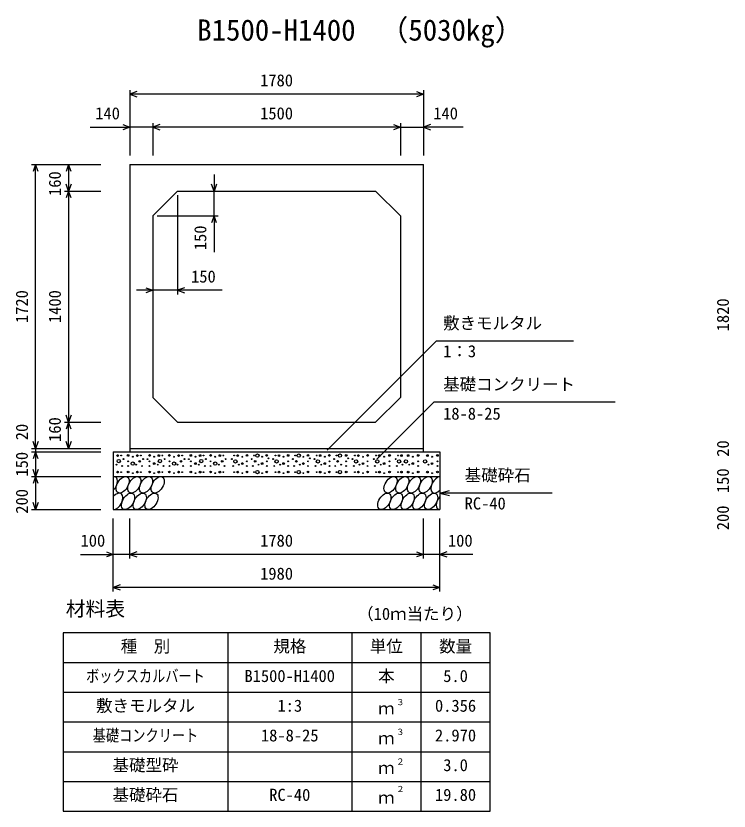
# Model space of a CAD drawing. Units: millimetres, scale not verified. Extents: x -50400 to 50400, y -17820 to 17820.
# Drawn here: x 19179 to 23503, y -10195 to -5377 of the extents above; entities that cross this region are included whole.
import ezdxf
from ezdxf.enums import TextEntityAlignment as Align

# ---------------------------------------------------------------- set-up
doc = ezdxf.new("R2010")
doc.units = ezdxf.units.MM
doc.header["$LTSCALE"] = 60
for name, color, linetype, lineweight in [('0-0_DIM', 7, 'Continuous', 25), ('0-2_HATCH', 6, 'Continuous', 25), ('0-3_HYO', 3, 'Continuous', 25), ('0-4_HYO2', 4, 'Continuous', 25), ('0-5_OUTLINE', 3, 'Continuous', 25), ('0-7_TXT', 7, 'Continuous', 25)]:
    doc.layers.add(name, color=color, linetype=linetype, lineweight=lineweight)
doc.styles.add('ＭＳ ゴシック', font='')
doc.styles.get('ＭＳ ゴシック').set_extended_font_data('MS Gothic')

msp = doc.modelspace()

# ---------------------------------------------------------------- linework, layer by layer
at = {"layer": '0-0_DIM'}
for p, q in [((19869.98, -5826.22), (19869.98, -6223.11)), ((21649.98, -5826.22), (21649.98, -6223.11)), ((21649.98, -5851.22), (19869.98, -5851.22)), ((19629.24, -6051.22), (19869.98, -6051.22)), ((20009.98, -6051.22), (19869.98, -6051.22)), ((20009.98, -6026.22), (20009.98, -6223.11)), ((21509.98, -6051.22), (20009.98, -6051.22)), ((21509.98, -6026.22), (21509.98, -6223.11)), ((21509.98, -6051.22), (21649.98, -6051.22)), ((21890.73, -6051.22), (21649.98, -6051.22)), ((19273.88, -6278.11), (19694.98, -6278.11)), ((19298.88, -7998.11), (19298.88, -6278.11)), ((19498.88, -6278.11), (19498.88, -6438.11)), ((20380.84, -6338.11), (20380.84, -6438.11)), ((19473.88, -6438.11), (19694.98, -6438.11)), ((19498.88, -6438.11), (19498.88, -7838.11)), ((20380.84, -6588.11), (20380.84, -6438.11)), ((20159.98, -6463.11), (20159.98, -7064.68)), ((20034.98, -6588.11), (20405.84, -6588.11)), ((20380.84, -6588.11), (20380.84, -6808.99)), ((20009.98, -7039.68), (19909.98, -7039.68)), ((20159.98, -7039.68), (20009.98, -7039.68)), ((20429.45, -7039.68), (20159.98, -7039.68)), ((21066.2, -8007.45), (21726.48, -7347.17)), ((22558.89, -7347.17), (21726.48, -7347.17)), ((21368.01, -8061.84), (21712.07, -7717.78)), ((22811.62, -7717.78), (21712.07, -7717.78)), ((19473.88, -7838.11), (19694.98, -7838.11)), ((19498.88, -7998.11), (19498.88, -7838.11)), ((19273.88, -7998.11), (19694.98, -7998.11)), ((19273.88, -8018.11), (19694.98, -8018.11)), ((19298.88, -7998.11), (19298.88, -8018.11)), ((19298.88, -8018.11), (19298.88, -8168.11)), ((19273.88, -8168.11), (19694.98, -8168.11)), ((19298.88, -8168.11), (19298.88, -8368.11)), ((21749.98, -8268.11), (21807.94, -8252.58)), ((22429.79, -8268.11), (21749.98, -8268.11)), ((21749.98, -8268.11), (21807.94, -8283.64)), ((19273.88, -8368.11), (19694.98, -8368.11)), ((19769.98, -8864.72), (19769.98, -8423.11)), ((19869.98, -8664.72), (19869.98, -8423.11)), ((21649.98, -8664.72), (21649.98, -8423.11)), ((21649.98, -8664.72), (21649.98, -8423.11)), ((21749.98, -8864.72), (21749.98, -8423.11)), ((19570.44, -8639.72), (19769.98, -8639.72)), ((19869.98, -8639.72), (19769.98, -8639.72)), ((21649.98, -8639.72), (19869.98, -8639.72)), ((21749.98, -8639.72), (21649.98, -8639.72)), ((21949.53, -8639.72), (21749.98, -8639.72)), ((21749.98, -8839.72), (19769.98, -8839.72))]:
    msp.add_line(p, q, dxfattribs=at)
for points in [[(19912.27, -5835.83), (19869.98, -5851.22), (19912.27, -5866.61)], [(21607.7, -5835.83), (21649.98, -5851.22), (21607.7, -5866.61)], [(19827.7, -6035.83), (19869.98, -6051.22), (19827.7, -6066.61)], [(20052.27, -6035.83), (20009.98, -6051.22), (20052.27, -6066.61)], [(21467.7, -6035.83), (21509.98, -6051.22), (21467.7, -6066.61)], [(21692.27, -6035.83), (21649.98, -6051.22), (21692.27, -6066.61)], [(19314.27, -6320.4), (19298.88, -6278.11), (19283.49, -6320.4)], [(19514.27, -6320.4), (19498.88, -6278.11), (19483.49, -6320.4)], [(19514.27, -6395.83), (19498.88, -6438.11), (19483.49, -6395.83)], [(20396.23, -6395.83), (20380.84, -6438.11), (20365.44, -6395.83)], [(19514.27, -6480.4), (19498.88, -6438.11), (19483.49, -6480.4)], [(20396.23, -6630.4), (20380.84, -6588.11), (20365.44, -6630.4)], [(19967.7, -7024.29), (20009.98, -7039.68), (19967.7, -7055.07)], [(20202.27, -7024.29), (20159.98, -7039.68), (20202.27, -7055.07)], [(19514.27, -7795.83), (19498.88, -7838.11), (19483.49, -7795.83)], [(19514.27, -7880.4), (19498.88, -7838.11), (19483.49, -7880.4)], [(19314.27, -7955.83), (19298.88, -7998.11), (19283.49, -7955.83)], [(19514.27, -7955.83), (19498.88, -7998.11), (19483.49, -7955.83)], [(19314.27, -8060.4), (19298.88, -8018.11), (19283.49, -8060.4)], [(19314.27, -8125.83), (19298.88, -8168.11), (19283.49, -8125.83)], [(19314.27, -8210.4), (19298.88, -8168.11), (19283.49, -8210.4)], [(19314.27, -8325.83), (19298.88, -8368.11), (19283.49, -8325.83)], [(19727.7, -8624.33), (19769.98, -8639.72), (19727.7, -8655.12)], [(19912.27, -8624.33), (19869.98, -8639.72), (19912.27, -8655.12)], [(21607.7, -8624.33), (21649.98, -8639.72), (21607.7, -8655.12)], [(21792.27, -8624.33), (21749.98, -8639.72), (21792.27, -8655.12)], [(19812.27, -8824.33), (19769.98, -8839.72), (19812.27, -8855.12)], [(21707.7, -8824.33), (21749.98, -8839.72), (21707.7, -8855.12)]]:
    msp.add_lwpolyline(points, dxfattribs=at)
at = {"layer": '0-2_HATCH'}
for centre, radius in [((19796.02, -8040.93), 5), ((19817.05, -8040.93), 2.5), ((19859.95, -8040.06), 5), ((19916.02, -8040.93), 5), ((19937.05, -8040.93), 2.5), ((19989.95, -8040.06), 5), ((20046.02, -8040.93), 5), ((20067.05, -8040.93), 2.5), ((20109.95, -8040.06), 5), ((20166.02, -8040.93), 5), ((20187.05, -8040.93), 2.5), ((20239.95, -8040.06), 5), ((20296.02, -8040.93), 5), ((20317.05, -8040.93), 2.5), ((20359.95, -8040.06), 5), ((20416.02, -8040.93), 5), ((20437.05, -8040.93), 2.5), ((20502.91, -8040.93), 2.5), ((20523.94, -8040.93), 5), ((20580.01, -8040.06), 5), ((20622.91, -8040.93), 2.5), ((20643.94, -8040.93), 10), ((20700.01, -8040.06), 5), ((20752.91, -8040.93), 2.5), ((20773.94, -8040.93), 5), ((20830.01, -8040.06), 5), ((20872.91, -8040.93), 2.5), ((20893.94, -8040.93), 10), ((20950.01, -8040.06), 5), ((21002.91, -8040.93), 2.5), ((21023.94, -8040.93), 5), ((21080.01, -8040.06), 5), ((21122.91, -8040.93), 2.5), ((21143.94, -8040.93), 10), ((21181.84, -8040.06), 5), ((21234.73, -8040.93), 2.5), ((21255.76, -8040.93), 5), ((21311.84, -8040.06), 5), ((21362.79, -8040.93), 2.5), ((21383.83, -8040.93), 5), ((21444.77, -8040.06), 5), ((21495.72, -8040.93), 2.5), ((21516.75, -8040.93), 5), ((21557.42, -8040.93), 5), ((21618.36, -8040.06), 5), ((21674.27, -8040.93), 5), ((21735.2, -8040.06), 5), ((19802.56, -8073.95), 10), ((19831.07, -8061.95), 2.5), ((19859.95, -8075.95), 2.5), ((19887.99, -8089.08), 10), ((19887.99, -8047.94), 2.5), ((19930.04, -8075.95), 5), ((19951.07, -8061.95), 2.5), ((19977.53, -8062.85), 2.5), ((19989.95, -8075.95), 2.5), ((20017.99, -8089.08), 5), ((20017.99, -8047.94), 2.5), ((20052.56, -8073.95), 10), ((20081.07, -8061.95), 2.5), ((20109.95, -8075.95), 2.5), ((20137.99, -8089.08), 10), ((20137.99, -8047.94), 2.5), ((20180.04, -8075.95), 5), ((20201.07, -8061.95), 2.5), ((20227.53, -8062.85), 2.5), ((20239.95, -8075.95), 2.5), ((20267.99, -8089.08), 5), ((20267.99, -8047.94), 2.5), ((20302.56, -8073.95), 10), ((20331.07, -8061.95), 2.5), ((20359.95, -8075.95), 2.5), ((20387.99, -8089.08), 10), ((20387.99, -8047.94), 2.5), ((20430.04, -8075.95), 5), ((20451.07, -8061.95), 2.5), ((20488.89, -8061.95), 2.5), ((20509.92, -8075.95), 10), ((20551.98, -8089.08), 5), ((20551.98, -8047.94), 2.5), ((20580.01, -8075.95), 2.5), ((20608.89, -8061.95), 2.5), ((20629.92, -8075.95), 5), ((20671.98, -8089.08), 5), ((20671.98, -8047.94), 2.5), ((20700.01, -8075.95), 2.5), ((20711.35, -8057.63), 2.5), ((20738.89, -8061.95), 2.5), ((20759.92, -8075.95), 10), ((20801.98, -8089.08), 5), ((20801.98, -8047.94), 2.5), ((20830.01, -8075.95), 2.5), ((20858.89, -8061.95), 2.5), ((20879.92, -8075.95), 5), ((20921.98, -8089.08), 5), ((20921.98, -8047.94), 2.5), ((20950.01, -8075.95), 2.5), ((20961.35, -8057.63), 2.5), ((20988.89, -8061.95), 2.5), ((21009.92, -8075.95), 10), ((21051.98, -8089.08), 5), ((21051.98, -8047.94), 2.5), ((21080.01, -8075.95), 2.5), ((21108.89, -8061.95), 2.5), ((21129.92, -8075.95), 5), ((21181.84, -8075.95), 2.5), ((21193.18, -8057.63), 2.5), ((21220.71, -8061.95), 2.5), ((21241.74, -8075.95), 10), ((21283.8, -8089.08), 5), ((21283.8, -8047.94), 2.5), ((21311.84, -8075.95), 2.5), ((21348.78, -8061.95), 2.5), ((21369.81, -8075.95), 10), ((21411.86, -8089.08), 5), ((21411.86, -8047.94), 2.5), ((21444.77, -8075.95), 2.5), ((21481.7, -8061.95), 2.5), ((21502.73, -8075.95), 10), ((21543.4, -8075.95), 10), ((21585.46, -8089.08), 5), ((21585.46, -8047.94), 2.5), ((21618.36, -8075.95), 2.5), ((21660.25, -8075.95), 10), ((21702.3, -8089.08), 5), ((21702.3, -8047.94), 2.5), ((21735.2, -8075.95), 2.5), ((19789.01, -8096.09), 2.5), ((19796.02, -8140.93), 5), ((19817.05, -8140.93), 2.5), ((19824.06, -8103.96), 2.5), ((19859.95, -8140.06), 5), ((19859.95, -8103.96), 2.5), ((19909.01, -8096.09), 2.5), ((19916.02, -8140.93), 5), ((19937.05, -8140.93), 2.5), ((19944.06, -8103.96), 2.5), ((19989.95, -8140.06), 5), ((19989.95, -8103.96), 2.5), ((20039.01, -8096.09), 2.5), ((20046.02, -8140.93), 5), ((20067.05, -8140.93), 2.5), ((20074.06, -8103.96), 2.5), ((20109.95, -8140.06), 5), ((20109.95, -8103.96), 2.5), ((20159.01, -8096.09), 2.5), ((20166.02, -8140.93), 5), ((20187.05, -8140.93), 2.5), ((20194.06, -8103.96), 2.5), ((20239.95, -8140.06), 5), ((20239.95, -8103.96), 2.5), ((20289.01, -8096.09), 2.5), ((20296.02, -8140.93), 5), ((20317.05, -8140.93), 2.5), ((20324.06, -8103.96), 2.5), ((20359.95, -8140.06), 5), ((20359.95, -8103.96), 2.5), ((20409.01, -8096.09), 2.5), ((20416.02, -8140.93), 5), ((20437.05, -8140.93), 2.5), ((20444.06, -8103.96), 2.5), ((20495.9, -8103.96), 2.5), ((20502.91, -8140.93), 2.5), ((20523.94, -8140.93), 5), ((20530.95, -8096.09), 2.5), ((20580.01, -8140.06), 5), ((20580.01, -8103.96), 2.5), ((20615.9, -8103.96), 2.5), ((20622.91, -8140.93), 2.5), ((20643.94, -8140.93), 10), ((20650.95, -8096.09), 2.5), ((20700.01, -8140.06), 5), ((20700.01, -8103.96), 2.5), ((20745.9, -8103.96), 2.5), ((20752.91, -8140.93), 2.5), ((20773.94, -8140.93), 5), ((20780.95, -8096.09), 2.5), ((20830.01, -8140.06), 5), ((20830.01, -8103.96), 2.5), ((20865.9, -8103.96), 2.5), ((20872.91, -8140.93), 2.5), ((20893.94, -8140.93), 10), ((20900.95, -8096.09), 2.5), ((20950.01, -8140.06), 5), ((20950.01, -8103.96), 2.5), ((20995.9, -8103.96), 2.5), ((21002.91, -8140.93), 2.5), ((21023.94, -8140.93), 5), ((21030.95, -8096.09), 2.5), ((21080.01, -8140.06), 5), ((21080.01, -8103.96), 2.5), ((21115.9, -8103.96), 2.5), ((21122.91, -8140.93), 2.5), ((21143.94, -8140.93), 10), ((21150.95, -8096.09), 2.5), ((21181.84, -8140.06), 5), ((21181.84, -8103.96), 2.5), ((21227.72, -8103.96), 2.5), ((21234.73, -8140.93), 2.5), ((21255.76, -8140.93), 5), ((21262.77, -8096.09), 2.5), ((21311.84, -8140.06), 5), ((21311.84, -8103.96), 2.5), ((21355.79, -8103.96), 2.5), ((21362.79, -8140.93), 2.5), ((21383.83, -8140.93), 5), ((21390.83, -8096.09), 2.5), ((21444.77, -8140.06), 5), ((21444.77, -8103.96), 2.5), ((21488.71, -8103.96), 2.5), ((21495.72, -8140.93), 2.5), ((21516.75, -8140.93), 5), ((21523.76, -8096.09), 2.5), ((21557.42, -8140.93), 5), ((21564.43, -8096.09), 2.5), ((21618.36, -8140.06), 5), ((21618.36, -8103.96), 2.5), ((21674.27, -8140.93), 5), ((21681.27, -8096.09), 2.5), ((21735.2, -8140.06), 5), ((21735.2, -8103.96), 2.5), ((19887.99, -8147.94), 2.5), ((20017.99, -8147.94), 2.5), ((20137.99, -8147.94), 2.5), ((20267.99, -8147.94), 2.5), ((20387.99, -8147.94), 2.5), ((20551.98, -8147.94), 2.5), ((20671.98, -8147.94), 2.5), ((20801.98, -8147.94), 2.5), ((20921.98, -8147.94), 2.5), ((21051.98, -8147.94), 2.5), ((21283.8, -8147.94), 2.5), ((21411.86, -8147.94), 2.5), ((21585.46, -8147.94), 2.5), ((21702.3, -8147.94), 2.5)]:
    msp.add_circle(centre, radius, dxfattribs=at)
for centre, start_param, end_param in [((19755.33, -8218.12), 4.3355439, 6.7245934), ((21734.54, -8218.12), 0.4199491, 4.357003), ((19788.58, -8318.11), 3.4740877, 7.5860497), ((21767.79, -8318.11), 1.2805297, 3.4964223)]:
    msp.add_ellipse(centre, major_axis=(29.09, 47.08), ratio=0.5792, start_param=start_param, end_param=end_param, dxfattribs=at)
for centre in [(19826.29, -8218.12), (19897.24, -8218.12), (19968.2, -8218.12), (20039.15, -8218.12), (21450.71, -8218.12), (21521.67, -8218.12), (21592.63, -8218.12), (21663.58, -8218.12), (19859.53, -8318.11), (19930.49, -8318.11), (20001.45, -8318.11), (21413.01, -8318.11), (21483.96, -8318.11), (21554.92, -8318.11), (21625.87, -8318.11), (21696.83, -8318.11)]:
    msp.add_ellipse(centre, major_axis=(29.09, 47.08), ratio=0.5792, dxfattribs=at)
at = {"layer": '0-3_HYO'}
for p, q in [((20464.98, -9114.72), (20464.98, -10194.72)), ((21214.98, -9114.72), (21214.98, -10194.72)), ((21634.98, -9114.72), (21634.98, -10194.72)), ((19464.98, -9294.72), (22054.98, -9294.72))]:
    msp.add_line(p, q, dxfattribs=at)
msp.add_lwpolyline([(19464.98, -10194.72), (22054.98, -10194.72), (22054.98, -9114.72), (19464.98, -9114.72)], close=True, dxfattribs=at)
at = {"layer": '0-4_HYO2'}
for p, q in [((19464.98, -9474.72), (22054.98, -9474.72)), ((19464.98, -9654.72), (22054.98, -9654.72)), ((19464.98, -9834.72), (22054.98, -9834.72)), ((19464.98, -10014.72), (22054.98, -10014.72))]:
    msp.add_line(p, q, dxfattribs=at)
at = {"layer": '0-5_OUTLINE'}
for p, q in [((19869.98, -6278.11), (21649.98, -6278.11)), ((19869.98, -6278.11), (19869.98, -8018.11)), ((21649.98, -8018.11), (21649.98, -6278.11)), ((20009.98, -6588.11), (20159.98, -6438.11)), ((20159.98, -6438.11), (21359.98, -6438.11)), ((20009.98, -6588.11), (20009.98, -7688.11)), ((20009.98, -7688.11), (20159.98, -7838.11)), ((21509.98, -7688.11), (21359.98, -7838.11)), ((20159.98, -7838.11), (21359.98, -7838.11)), ((19769.98, -8018.11), (19769.98, -8368.11)), ((19769.98, -8018.11), (21749.98, -8018.11)), ((19869.98, -7998.11), (21649.98, -7998.11)), ((21749.98, -8018.11), (21749.98, -8368.11)), ((19769.98, -8168.11), (21749.98, -8168.11)), ((19769.98, -8368.11), (21749.98, -8368.11))]:
    msp.add_line(p, q, dxfattribs=at)
msp.add_lwpolyline([(21359.98, -6438.11), (21509.98, -6588.11), (21509.98, -7688.11)], dxfattribs=at)

# ---------------------------------------------------------------- texts
at = {"layer": '0-0_DIM', "style": 'ＭＳ ゴシック'}
for s, p in [('1780', (20659.98, -5826.22)), ('140', (19660.34, -6026.22)), ('1500', (20659.98, -6026.22)), ('140', (21709.62, -6026.22)), ('150', (20241.39, -7014.68)), ('敷きモルタル', (21769.33, -7297.17)), ('1：3', (21769.33, -7467.28)), ('基礎コンクリート', (21769.33, -7667.78)), ('18-8-25', (21769.33, -7845.41)), ('基礎砕石', (21899.72, -8218.11)), ('RC-40', (21899.72, -8389.49)), ('100', (19571.34, -8614.72)), ('1780', (20659.98, -8614.72)), ('100', (21798.62, -8614.72)), ('1980', (20659.98, -8814.72))]:
    msp.add_text(s, height=73.31, dxfattribs=at).set_placement(p, align=Align.BOTTOM_LEFT)
for s, p in [('160', (19473.88, -6468.11)), ('150', (20355.84, -6796.61)), ('1720', (19273.88, -7238.11)), ('1400', (19473.88, -7238.11)), ('1820', (23523.88, -7288.11)), ('160', (19473.88, -7958.11)), ('20', (19273.88, -7948.04)), ('20', (23523.88, -8048.04)), ('150', (19273.88, -8168.11)), ('150', (23523.88, -8268.11)), ('200', (19273.88, -8393.11)), ('200', (23523.88, -8493.11))]:
    msp.add_text(s, height=73.31, rotation=90, dxfattribs=at).set_placement(p, align=Align.BOTTOM_LEFT)
at = {"layer": '0-7_TXT', "style": 'ＭＳ ゴシック'}
for s, height, p in [('（5030kg）', 128.3, (21383.57, -5565.61)), ('B1500-H1400', 128.3, (20278.73, -5565.61)), ('材料表', 87.98, (19481.65, -9039.72)), ('（10ｍ当たり）', 73.31, (21248.31, -9058.06)), ('種\u3000別', 73.31, (19814.98, -9254.72)), ('規格', 73.31, (20739.98, -9254.72)), ('単位', 73.31, (21324.98, -9254.72)), ('数量', 73.31, (21744.98, -9254.72)), ('B1500-H1400', 73.31, (20564.98, -9434.72)), ('本', 73.31, (21374.98, -9434.72)), ('5.0', 73.31, (21769.98, -9434.72)), ('敷きモルタル', 73.31, (19664.98, -9614.72)), ('1:3', 73.31, (20764.98, -9614.72)), ('３', 36.66, (21484.22, -9564.11)), ('0.356', 73.31, (21719.98, -9614.72)), ('ｍ', 73.31, (21374.98, -9631.39)), ('18-8-25', 73.31, (20664.98, -9794.72)), ('３', 36.66, (21484.22, -9744.11)), ('2.970', 73.31, (21719.98, -9794.72)), ('ｍ', 73.31, (21374.98, -9811.39)), ('基礎型砕', 73.31, (19764.98, -9974.72)), ('ｍ', 73.31, (21374.98, -9991.39)), ('２', 36.66, (21484.22, -9924.11)), ('3.0', 73.31, (21769.98, -9974.72)), ('基礎砕石', 73.31, (19764.98, -10154.72)), ('RC-40', 73.31, (20714.98, -10154.72)), ('２', 36.66, (21484.22, -10090.78)), ('19.80', 73.31, (21719.98, -10154.72)), ('ｍ', 73.31, (21374.98, -10171.39))]:
    msp.add_text(s, height=height, dxfattribs=at).set_placement(p, align=Align.BOTTOM_LEFT)
at = {"layer": '0-7_TXT', "style": 'ＭＳ ゴシック', "width": 0.8}
for s, p in [('ボックスカルバート', (19604.98, -9434.72)), ('基礎コンクリート', (19644.98, -9794.72))]:
    msp.add_text(s, height=73.31, dxfattribs=at).set_placement(p, align=Align.BOTTOM_LEFT)

doc.saveas('drawing.dxf')
